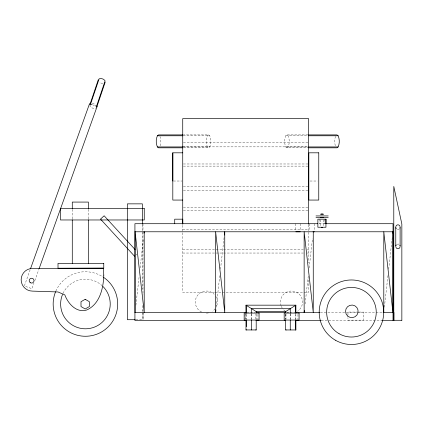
<?xml version="1.0" encoding="UTF-8"?>
<svg xmlns="http://www.w3.org/2000/svg" width="423" height="423" viewBox="0 0 423 423"><rect width="100%" height="100%" fill="white"/><g stroke="black" fill="none" stroke-linecap="round" stroke-linejoin="round"><path stroke-width="0.32" stroke-dasharray="2.12 1.59" d="M251.643 319.677L251.68 313.903M295.534 319.582L295.577 314.395M255.841 319.09L255.899 313.977M135.905 305.216L139.093 277.023M140.129 267.838L143.318 239.645M216.227 307.183L219.786 275.711M220.526 269.155L224.158 237.023M305.099 303.904L308.288 275.711M309.181 267.838L312.518 238.334M384.385 307.183L388.018 275.056M388.689 269.155L392.322 237.023M90.258 105.031L89.903 106.067C91.125 108.024 93.753 108.912 95.91 108.092M30.133 269.816L24.349 285.99L31.947 288.703L33.946 283.103M34.839 280.618L38.842 269.419M160.137 145.766C161.174 142.778 161.115 139.304 159.926 136.359M183.566 147.812L208.576 147.812L209.739 146.945C211.273 143.445 211.273 139.273 209.739 135.772L208.576 134.905L183.566 134.905M308.007 134.905L286.947 134.905L285.784 135.772C284.251 139.273 284.251 143.445 285.784 146.945L286.947 147.812L308.007 147.812M335.598 136.359C334.408 139.304 334.35 142.778 335.386 145.766M135.905 254.984L136.814 254.154M208.576 134.905L207.413 135.772C205.885 139.273 205.885 143.445 207.413 146.945L208.576 147.812M286.947 147.812L288.111 146.945C289.639 143.445 289.639 139.273 288.111 135.772L286.947 134.905M399.301 229.023L397.948 229.546L396.589 229.023M397.001 244.214L398.429 244.034L399.301 244.499M183.238 135.772L209.739 135.772M285.784 135.772L308.034 135.772M183.392 142.673L307.939 142.673M182.731 146.86L307.939 146.86M183.238 146.945L209.739 146.945M285.784 146.945L308.034 146.945M183.392 163.981L308.6 163.981M183.392 166.123L308.6 166.123M173.435 181.023L182.117 181.023M310.08 181.023L317.525 181.023M183.392 186.807L308.6 186.807M183.392 190.524L308.6 190.524M183.392 207.434L307.939 207.434M183.392 210.606L308.6 210.606M319.09 223.709L325.329 223.693M182.731 229.414L308.6 229.414M182.731 249.808L303.328 249.808M307.283 249.808L308.6 249.808M182.731 253.039L303.328 253.039M307.283 253.039L308.6 253.039M214.366 292.272L182.731 292.272L182.731 224.872M215.021 292.272L303.328 292.272M303.989 292.272L308.6 292.272L308.6 277.885M358.344 312.068L347.97 312.068L347.97 315.172M358.995 312.068L363.531 312.068L363.531 320.137L347.97 320.137L347.97 317.652M246.752 312.428L255.333 312.428M286.35 312.428L295.328 312.428M320.412 312.428L383.122 312.428M135.862 319.714L142.361 319.714L142.361 305.232M321.327 320.497L382.038 320.497M102.842 83.384L101.012 83.088L99.373 82.215M92.161 103.572L93.991 103.873L95.63 104.74M92.457 104.767L94.794 105.602M285.98 313.977L286.038 319.09M246.302 314.389L246.339 319.571M290.194 313.903L290.231 319.677M324.436 219.177L324.436 223.693M323.664 219.823L323.664 226.146M320.38 219.823L320.38 226.146M319.878 219.177L319.878 223.693M314.395 223.709L314.395 231.154M309.842 223.709L309.842 231.154M308.6 224.872L308.6 262.847M300.33 223.709L300.33 231.154M297.961 314.337L297.961 319.434M295.883 314.3L295.883 319.518M295.772 223.709L295.772 231.154M290.263 313.855L290.263 319.651M285.673 314.215L285.673 319.46M285.298 314.337L285.298 319.434M257.94 314.337L257.94 320.074M256.201 314.215L256.201 319.46M251.616 313.855L251.616 319.645M245.99 314.294L245.99 319.508M245.277 313.062L245.277 319.434M244.949 314.337L244.949 319.434M143.143 313.052L143.143 319.878M142.99 223.709L142.99 230.953M142.99 231.614L142.99 294.82M142.99 309.964L142.99 311.28M142.99 311.936L142.99 319.836M142.361 224.92L142.361 289.432M88.407 209.327L88.407 219.214M72.28 209.327L72.28 219.214M281.084 305.776A11.051 11.051 0 0 1 286.926 291.981A11.051 11.051 0 0 1 301.15 296.682A11.051 11.051 0 0 1 297.628 311.238M288.803 312.771A11.051 11.051 0 0 1 287.259 312.259M285.351 311.238A11.051 11.051 0 0 1 283.674 309.863M282.3 308.187A11.051 11.051 0 0 1 281.279 306.278M215.815 296.364A11.051 11.051 0 0 1 216.55 306.278M215.217 308.631A11.051 11.051 0 0 1 212.478 311.238M208.491 312.888A11.051 11.051 0 0 1 205.255 313.046M201.612 312.042A11.051 11.051 0 0 1 197.298 295.688A11.051 11.051 0 0 1 214.154 294.234M55.868 291.082A32.264 32.264 0 0 1 103.349 277.181M63.011 293.409A24.793 24.793 0 0 1 102.08 285.636"/><path stroke-width="0.63" d="M172.811 181.023L172.811 152.814L182.736 152.814M295.466 328.655L295.529 320.227M295.587 313.099L295.651 305.321M144.063 233.089L144.211 231.778L144.211 312.428L135.09 231.778L135.09 312.428M215.926 309.805L215.63 312.428L215.63 231.778L224.75 312.428L224.75 231.778L224.38 235.056M304.359 310.461L304.137 312.428L304.137 231.778L313.258 312.428L313.258 231.778M392.766 233.089L392.914 231.778L392.914 312.428L383.793 231.778L383.793 312.428M395.828 226.606C396.108 224.206 399.783 224.206 400.063 226.606M399.904 228.187L400.063 227.674M395.828 245.842L396.245 244.88M400.063 246.91C399.783 249.311 396.108 249.311 395.828 246.91M98.268 79.778L89.946 104.412M90.522 104.243L99.093 78.863C101.245 78.044 103.878 78.932 105.094 80.888L96.523 106.273M105.2 82.115L96.735 107.183M30.578 268.568L89.533 103.725L91.87 104.56M39.064 268.801L97.126 106.437L95.376 105.813M182.905 134.905L158.551 134.905L157.388 135.772C155.854 139.273 155.854 143.445 157.388 146.945L158.551 147.812L182.905 147.812M308.668 147.812L336.972 147.812L338.136 146.945C339.669 143.445 339.669 139.273 338.136 135.772L336.972 134.905L308.668 134.905M245.99 312.994L245.99 305.168L256.201 311.592L285.673 311.592L295.883 305.168L295.883 312.994M315.986 215.936L328.232 215.936M328.232 217.507L315.986 217.507M285.673 320.116L285.673 329.951L295.883 329.951L295.883 320.169M157.388 135.772L182.91 135.772M308.69 135.772L338.136 135.772M157.388 146.945L182.91 146.945M308.69 146.945L338.136 146.945M182.736 200.063L172.811 200.063L172.811 152.814M320.957 213.89L323.087 213.89M320.47 214.651L323.579 214.651M320.296 217.644L323.754 217.644M325.948 219.177L317.874 219.167L317.874 227.236L325.943 227.236L325.943 219.167L325.948 223.693M317.773 223.709L134.926 223.709L134.926 320.497L246.482 320.497M325.694 223.709L393.02 223.709L393.02 320.497M321.427 227.696L322.617 227.696M134.926 231.778L393.02 231.778M295.867 231.804L300.235 231.804M313.057 231.804L314.305 231.804M245.99 305.168L295.883 305.168M134.926 312.428L246.482 312.428M256.386 312.428L285.425 312.428M295.328 312.428L319.751 312.428M383.122 312.428L393.919 312.428L393.919 320.497L382.038 320.497M135.212 319.714L127.413 319.714L127.413 203.854L142.361 203.854L142.361 224.259M255.989 320.497L285.689 320.497M295.328 320.497L321.073 320.497M245.99 320.163L245.99 329.94L246.424 329.94M255.714 329.951L256.201 329.951L256.201 320.116M285.673 329.951L286.165 329.951M295.455 329.951L295.883 329.951M245.99 329.94L256.201 329.951M135.08 249.533L104.143 215.778L100.515 219.098L134.546 256.232M396.245 228.642L395.828 227.674M399.904 245.335L400.063 245.842M246.228 305.321L246.292 313.094M246.345 320.222L246.398 326.699M400.116 227.14L400.116 246.376M395.775 227.14L395.775 246.376M308.6 224.222L308.6 118.609L182.731 118.609L182.731 224.222M290.263 313.21L290.263 308.705L251.616 308.705L251.616 313.21M290.263 320.29L290.263 329.945M285.673 311.592L285.673 312.904M256.201 311.592L256.201 312.904M251.616 320.29L251.616 329.945M182.784 223.693L182.784 219.177L174.72 219.177L174.72 223.693M88.407 208.671L88.407 202.078L72.28 202.078L72.28 208.671M88.407 219.875L88.407 263.376M72.28 219.875L72.28 263.376M103.349 277.181A32.264 32.264 0 0 1 113.369 320.137A32.264 32.264 0 0 1 71.159 332.943A32.264 32.264 0 0 1 55.619 291.659M102.958 286.471A24.793 24.793 0 0 1 105.1 319.101A24.793 24.793 0 0 1 73.031 325.483A24.793 24.793 0 0 1 62.519 294.519M103.778 275.098C103.471 288.132 99.775 304.264 86.646 310.027C76.404 313.179 68.024 303.571 64.804 294.884L57.993 291.955L32.492 291.114A11.342 11.342 0 0 1 21.15 279.772A11.342 11.342 0 0 1 32.492 268.436L103.371 268.145L103.778 275.098M85.192 299.288L80.999 301.71L80.999 306.548L85.192 308.97L89.38 306.548L89.38 301.71L85.192 299.288M318.762 152.814L308.843 152.814L308.843 200.063L318.762 200.063L318.762 152.814M144.259 208.534L60.478 208.534L60.478 219.971L144.259 219.971L144.259 208.534M103.767 263.381L58.009 263.381L58.009 268.219L103.767 268.219L103.767 263.381M259.061 313.062L244.161 313.062L244.161 320.074L259.061 320.074L259.061 313.062M299.077 313.062L284.177 313.062L284.177 320.074L299.077 320.074L299.077 313.062M401.85 320.29L393.787 320.29L393.787 186.411L401.85 224.053L401.85 320.29M347.68 316.066A6.297 6.297 0 0 0 358.011 312.56A6.297 6.297 0 0 0 349.81 305.369A6.297 6.297 0 0 0 347.68 316.066M339.056 333.705A24.793 24.793 0 0 0 376.253 312.232A24.793 24.793 0 0 0 339.056 290.754A24.793 24.793 0 0 0 339.056 333.705M335.323 340.171A32.264 32.264 0 0 0 383.719 312.232A32.264 32.264 0 0 0 335.323 284.293A32.264 32.264 0 0 0 335.323 340.171M30.403 282.749A2.422 2.422 0 0 0 34.03 280.655A2.422 2.422 0 0 0 30.403 278.561A2.422 2.422 0 0 0 30.403 282.749"/></g></svg>
